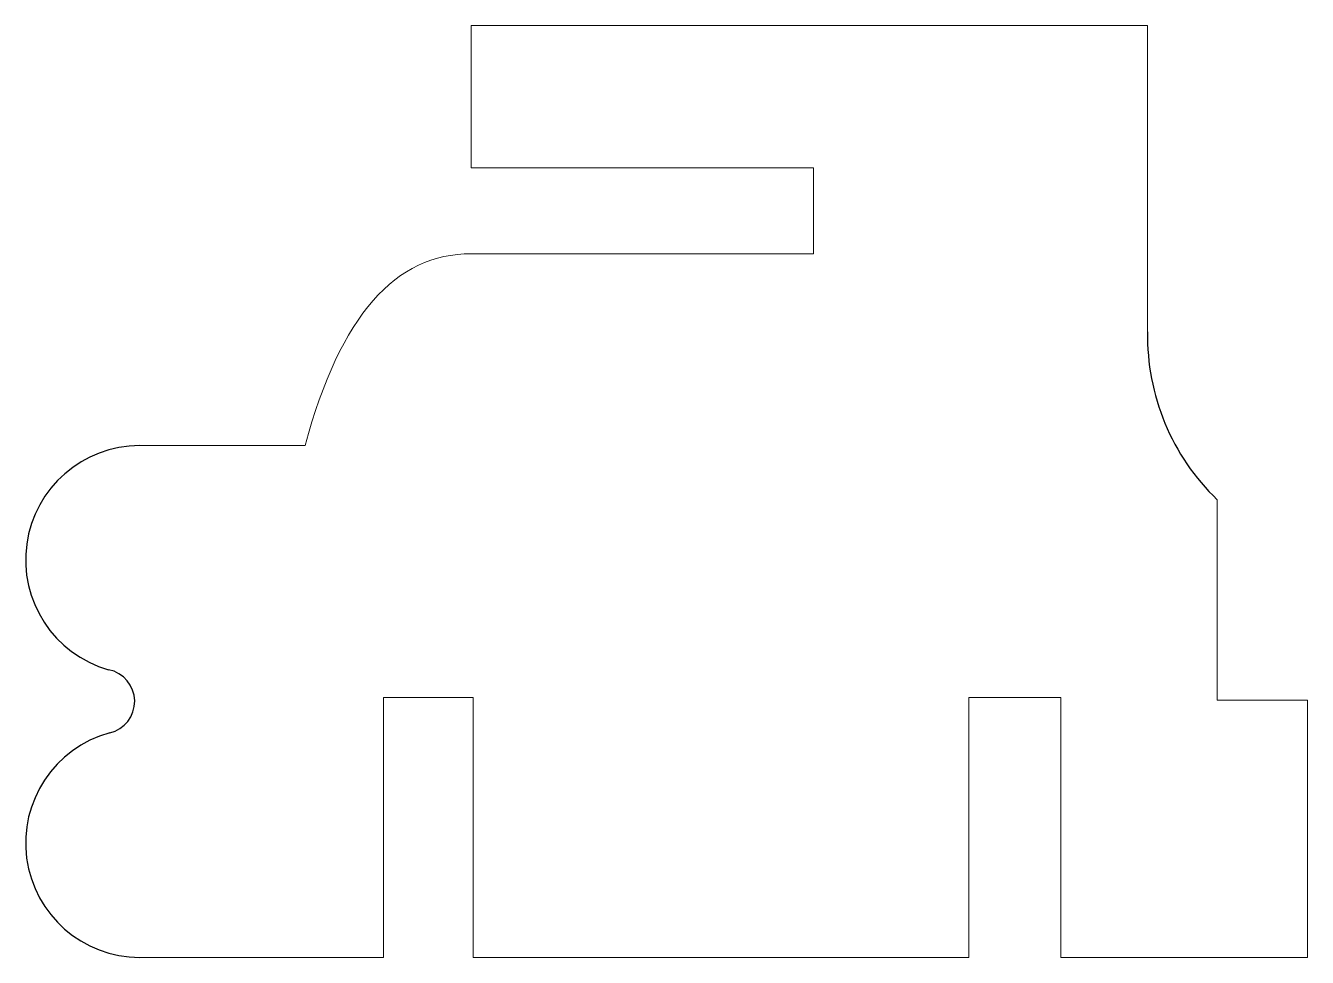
# Model space of a CAD drawing. Header units: millimetres. Extents: x 3098.2 to 3148.7, y 1296.7 to 1333.4.
import ezdxf

# ---------------------------------------------------------------- set-up
doc = ezdxf.new("R2010")
doc.units = ezdxf.units.MM

msp = doc.modelspace()

# ---------------------------------------------------------------- linework, layer by layer
for centre, radius, start, end in [((3151.356, 1321.143), 8.94, 178.9377, 226.1759), ((3102.717, 1312.327), 4.5, 90, 254.1161), ((3101.242, 1306.75), 1.272, 283.0373, 78.9358), ((3102.717, 1301.171), 4.5, 105.3175, 270)]:
    msp.add_arc(centre, radius, start, end)
at = {"lineweight": 20}
for points, knots in [([(3129.26, 1324.382), (3129.26, 1324.382), (3129.26, 1327.775), (3129.26, 1327.775), (3129.26, 1327.775), (3129.26, 1327.775), (3115.776, 1327.775), (3115.776, 1327.775), (3115.776, 1327.775), (3115.776, 1327.775), (3115.776, 1333.369), (3115.776, 1333.369), (3115.776, 1333.369), (3115.776, 1333.369), (3142.417, 1333.369), (3142.417, 1333.369), (3142.417, 1333.369), (3142.417, 1333.369), (3142.417, 1321.31), (3142.417, 1321.31)], [0, 0, 0, 0, 0.166667, 0.166667, 0.166667, 0.166667, 0.333333, 0.333333, 0.333333, 0.333333, 0.5, 0.5, 0.5, 0.5, 0.666667, 0.666667, 0.666667, 0.666667, 1, 1, 1, 1]), ([(3135.374, 1306.902), (3135.374, 1306.902), (3135.374, 1296.671), (3135.374, 1296.671), (3135.374, 1296.671), (3135.374, 1296.671), (3115.844, 1296.671), (3115.844, 1296.671), (3115.844, 1296.671), (3115.844, 1296.671), (3115.844, 1306.902), (3115.844, 1306.902), (3115.844, 1306.902), (3115.844, 1306.902), (3112.322, 1306.902), (3112.322, 1306.902), (3112.322, 1306.902), (3112.322, 1306.902), (3112.322, 1296.671), (3112.322, 1296.671), (3112.322, 1296.671), (3112.322, 1296.671), (3102.717, 1296.671), (3102.717, 1296.671)], [0, 0, 0, 0, 0.142857, 0.142857, 0.142857, 0.142857, 0.285714, 0.285714, 0.285714, 0.285714, 0.428571, 0.428571, 0.428571, 0.428571, 0.571429, 0.571429, 0.571429, 0.571429, 0.714286, 0.714286, 0.714286, 0.714286, 1, 1, 1, 1]), ([(3145.166, 1306.807), (3145.166, 1306.807), (3148.714, 1306.807), (3148.714, 1306.807), (3148.714, 1306.807), (3148.714, 1306.807), (3148.714, 1296.671), (3148.714, 1296.671), (3148.714, 1296.671), (3148.714, 1296.671), (3139.002, 1296.671), (3139.002, 1296.671), (3139.002, 1296.671), (3139.002, 1296.671), (3139.002, 1306.902), (3139.002, 1306.902), (3139.002, 1306.902), (3139.002, 1306.902), (3135.374, 1306.902), (3135.374, 1306.902), (3135.374, 1306.902), (3135.374, 1306.902), (3135.374, 1306.689), (3135.374, 1306.689)], [0, 0, 0, 0, 0.142857, 0.142857, 0.142857, 0.142857, 0.285714, 0.285714, 0.285714, 0.285714, 0.428571, 0.428571, 0.428571, 0.428571, 0.571429, 0.571429, 0.571429, 0.571429, 0.714286, 0.714286, 0.714286, 0.714286, 1, 1, 1, 1])]:
    msp.add_open_spline(points, degree=3, knots=knots, dxfattribs=at)
for points in [[(3115.776, 1324.382), (3112.798, 1324.394), (3110.615, 1321.979), (3109.227, 1316.827)], [(3129.26, 1324.382), (3129.26, 1324.382), (3115.776, 1324.382), (3115.776, 1324.382)], [(3109.227, 1316.827), (3109.227, 1316.827), (3102.717, 1316.827), (3102.717, 1316.827)], [(3145.166, 1306.807), (3145.166, 1306.807), (3145.166, 1314.693), (3145.166, 1314.693)]]:
    msp.add_open_spline(points, degree=3, dxfattribs=at)

doc.saveas('drawing.dxf')
